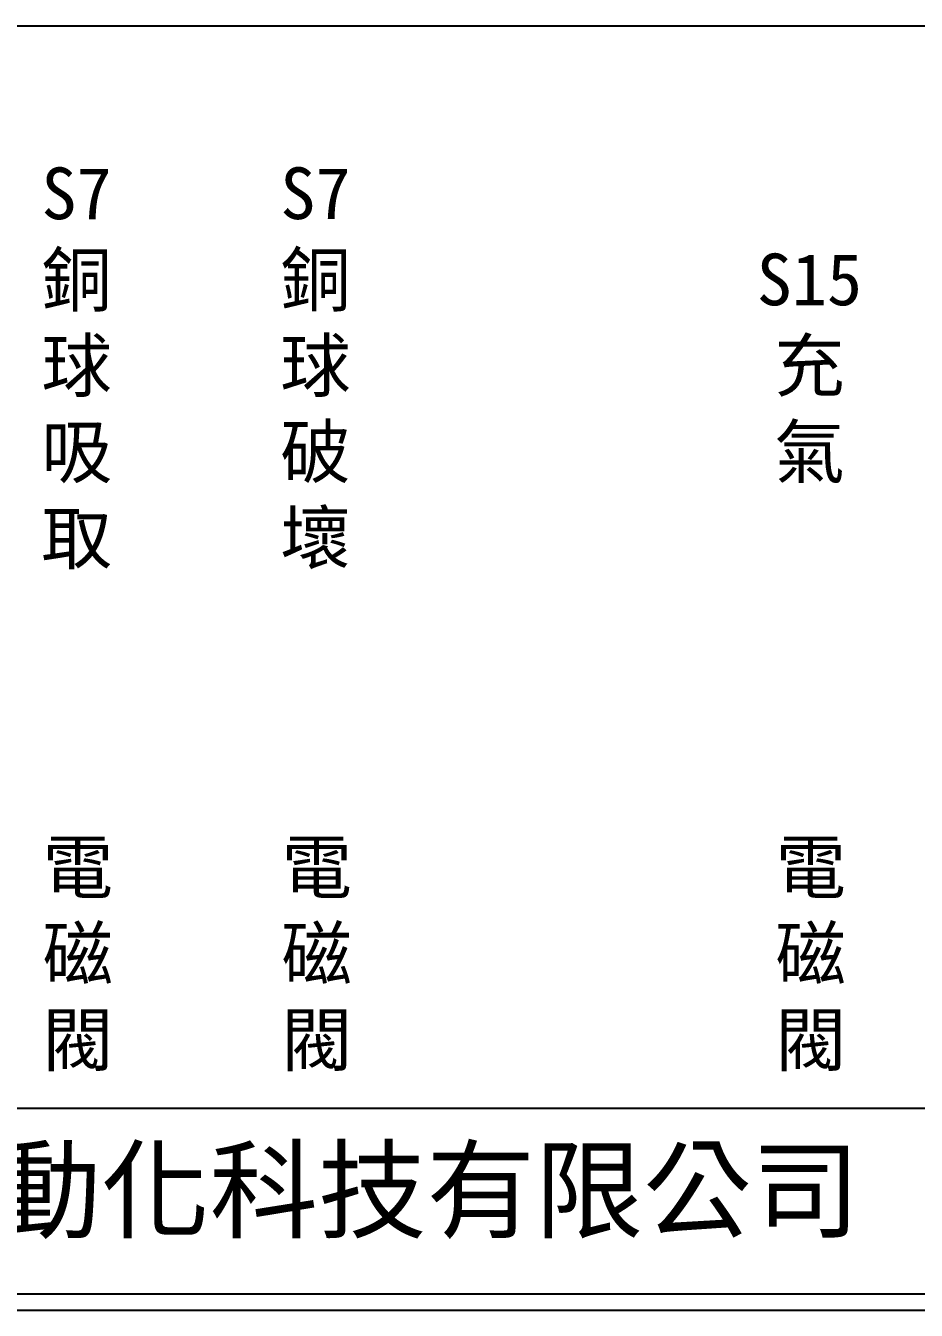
# Model space of a CAD drawing. Extents: x 926 to 1213, y 3 to 207.
# Drawn here: x 991.4 to 1058.6, y 3 to 100 of the extents above; entities that cross this region are included whole.
import ezdxf

# ---------------------------------------------------------------- set-up
doc = ezdxf.new("R2010")
doc.units = 0
doc.layers.add('圖框層', color=7, linetype='CONTINUOUS')
doc.layers.add('標尺寸層', color=3, linetype='CONTINUOUS')
doc.styles.add('CNS', font='romanc.shx', dxfattribs={"bigfont": 'chineset.shx'})
doc.styles.add('STSL', font='kaiu.ttf')

msp = doc.modelspace()

# ---------------------------------------------------------------- linework, layer by layer
at = {"layer": '圖框層', "color": 7}
for p, q in [((926.992, 18.25), (1211.493, 18.25)), ((926.992, 4.25), (1211.493, 4.25)), ((925.742, 3), (1212.742, 3))]:
    msp.add_line(p, q, dxfattribs=at)
at = {"layer": '標尺寸層', "color": 7}
msp.add_line((930.49, 99.958), (1208.361, 99.958), dxfattribs=at)

# ---------------------------------------------------------------- texts
at = {"layer": '圖框層', "color": 4, "style": 'STSL'}
msp.add_text('泓陞自動化科技有限公司', height=6, dxfattribs=at).set_placement((964.346, 9.076))
at = {"layer": '標尺寸層', "color": 7, "char_height": 3.9, "width": 2.84806, "attachment_point": 5, "style": 'CNS'}
for s, insert in [('{\\fDFKai-SB|b0|i0|c136|p65;S7銅球吸取}', (995.215, 74.094)), ('{\\fDFKai-SB|b0|i0|c136|p65;S7銅球破壞}', (1013.253, 74.094)), ('{\\fDFKai-SB|b0|i0|c136|p65;S15充氣}', (1050.552, 74.094)), ('{\\fDFKai-SB|b0|i0|c136|p65;電磁閥}', (995.311, 29.715)), ('{\\fDFKai-SB|b0|i0|c136|p65;電磁閥}', (1013.348, 29.715)), ('{\\fDFKai-SB|b0|i0|c136|p65;電磁閥}', (1050.648, 29.715))]:
    msp.add_mtext(s, dxfattribs=dict(at, insert=insert))

doc.saveas('drawing.dxf')
